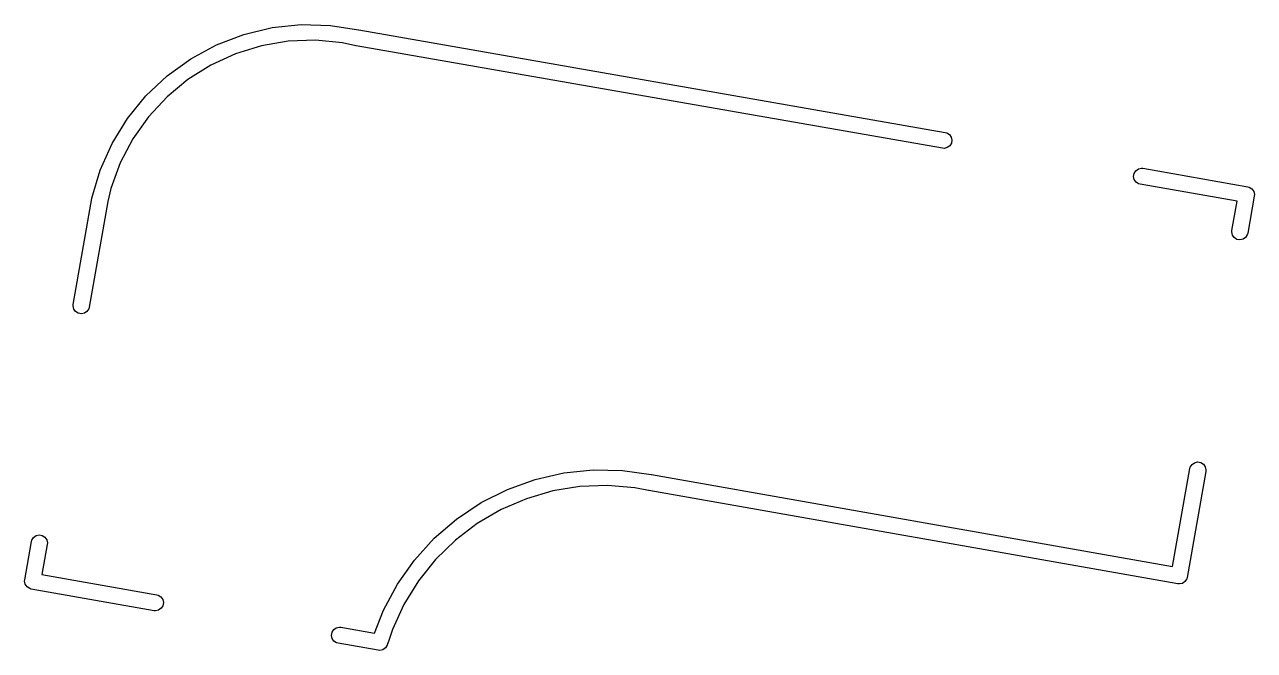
# Model space of a CAD drawing. Extents: x 2.6 to 14.1, y -9.2 to -3.9.
# Drawn here: x 6.8108 to 7.2614, y -5.5662 to -5.3371 of the extents above; entities that cross this region are included whole.
import ezdxf

# ---------------------------------------------------------------- set-up
doc = ezdxf.new("R2010")
doc.units = 0
doc.header["$MEASUREMENT"] = 0
doc.layers.add('BLACK', color=7, linetype='CONTINUOUS')

msp = doc.modelspace()

# ---------------------------------------------------------------- linework, layer by layer
at = {"layer": 'BLACK', "linetype": 'CONTINUOUS'}
for p, q in [((6.89107, -5.34068), (6.90148, -5.3382)), ((6.90148, -5.3382), (6.91212, -5.33711)), ((6.91212, -5.33711), (6.92282, -5.33741)), ((6.92282, -5.33741), (6.93313, -5.33906)), ((6.93313, -5.33906), (6.93323, -5.33907)), ((6.93323, -5.33907), (7.1481, -5.37655)), ((6.88108, -5.34449), (6.89107, -5.34068)), ((6.90737, -5.34319), (6.89757, -5.34486)), ((6.91731, -5.34282), (6.90737, -5.34319)), ((6.92722, -5.34375), (6.91731, -5.34282)), ((6.93207, -5.34486), (6.92722, -5.34375)), ((6.87167, -5.34958), (6.88108, -5.34449)), ((6.88806, -5.34779), (6.87902, -5.35193)), ((6.89757, -5.34486), (6.88806, -5.34779)), ((6.9321, -5.34485), (6.93207, -5.34486)), ((6.93207, -5.34486), (6.93207, -5.34486)), ((6.93222, -5.34489), (6.9321, -5.34485)), ((7.14708, -5.38237), (6.93222, -5.34489)), ((6.863, -5.35585), (6.87167, -5.34958)), ((6.87902, -5.35193), (6.8706, -5.35723)), ((6.85522, -5.3632), (6.863, -5.35585)), ((6.8706, -5.35723), (6.86293, -5.36357)), ((6.84847, -5.3715), (6.85522, -5.3632)), ((6.86293, -5.36357), (6.85617, -5.37086)), ((6.85617, -5.37086), (6.85041, -5.37898)), ((6.84287, -5.38061), (6.84847, -5.3715)), ((6.85041, -5.37898), (6.84576, -5.38777)), ((7.1481, -5.37655), (7.14865, -5.37671)), ((7.14865, -5.37671), (7.14963, -5.37733)), ((7.14963, -5.37733), (7.15029, -5.37827)), ((7.15029, -5.37827), (7.15054, -5.37939)), ((7.15054, -5.37939), (7.15034, -5.38053)), ((6.83849, -5.39038), (6.84287, -5.38061)), ((7.14766, -5.38242), (7.14708, -5.38237)), ((7.14878, -5.38216), (7.14766, -5.38242)), ((7.14973, -5.3815), (7.14878, -5.38216)), ((7.15034, -5.38053), (7.14973, -5.3815)), ((6.84576, -5.38777), (6.8423, -5.3971)), ((6.83544, -5.40063), (6.83849, -5.39038)), ((7.21707, -5.3927), (7.21727, -5.39157)), ((7.21732, -5.39382), (7.21707, -5.3927)), ((7.21727, -5.39157), (7.21789, -5.39059)), ((7.21789, -5.39059), (7.21884, -5.38993)), ((7.21884, -5.38993), (7.21996, -5.38968)), ((7.21996, -5.38968), (7.22054, -5.38973)), ((7.22054, -5.38973), (7.25892, -5.3965)), ((6.8423, -5.3971), (6.84121, -5.40187)), ((7.21798, -5.39477), (7.21732, -5.39382)), ((7.21895, -5.39539), (7.21798, -5.39477)), ((7.21951, -5.39554), (7.21895, -5.39539)), ((7.25499, -5.4018), (7.21951, -5.39554)), ((7.25892, -5.3965), (7.25948, -5.39665)), ((7.25948, -5.39665), (7.26045, -5.39727)), ((7.26045, -5.39727), (7.26111, -5.39821)), ((7.26111, -5.39821), (7.26136, -5.39934)), ((6.82857, -5.43955), (6.83541, -5.40077)), ((6.84121, -5.40187), (6.83439, -5.44057)), ((6.83541, -5.40077), (6.83544, -5.40066)), ((6.83544, -5.40066), (6.83544, -5.40063)), ((7.25311, -5.41246), (7.25499, -5.4018)), ((7.26132, -5.39992), (7.25892, -5.41349)), ((7.26136, -5.39934), (7.26132, -5.39992)), ((7.25306, -5.41304), (7.25311, -5.41246)), ((7.25331, -5.41416), (7.25306, -5.41304)), ((7.25397, -5.41511), (7.25331, -5.41416)), ((7.25495, -5.41573), (7.25397, -5.41511)), ((7.25608, -5.41593), (7.25495, -5.41573)), ((7.25721, -5.41568), (7.25608, -5.41593)), ((7.25815, -5.41502), (7.25721, -5.41568)), ((7.25877, -5.41404), (7.25815, -5.41502)), ((7.25892, -5.41349), (7.25877, -5.41404)), ((6.82853, -5.44012), (6.82857, -5.43955)), ((6.82878, -5.44125), (6.82853, -5.44012)), ((6.82944, -5.44219), (6.82878, -5.44125)), ((6.83041, -5.44281), (6.82944, -5.44219)), ((6.83154, -5.44301), (6.83041, -5.44281)), ((6.83267, -5.44276), (6.83154, -5.44301)), ((6.83361, -5.4421), (6.83267, -5.44276)), ((6.83423, -5.44113), (6.83361, -5.4421)), ((6.83439, -5.44057), (6.83423, -5.44113)), ((7.23944, -5.49751), (7.24057, -5.49726)), ((7.24057, -5.49726), (7.2417, -5.49746)), ((6.99779, -5.50361), (7.00832, -5.50123)), ((7.00832, -5.50123), (7.01906, -5.50014)), ((7.01906, -5.50014), (7.02985, -5.50037)), ((7.02985, -5.50037), (7.04038, -5.50189)), ((7.04038, -5.50189), (7.04045, -5.50189)), ((7.04045, -5.50189), (7.2314, -5.53556)), ((7.2314, -5.53556), (7.23773, -5.4997)), ((7.24354, -5.50072), (7.23671, -5.5395)), ((7.23773, -5.4997), (7.23788, -5.49914)), ((7.23788, -5.49914), (7.2385, -5.49817)), ((7.2385, -5.49817), (7.23944, -5.49751)), ((7.2417, -5.49746), (7.24268, -5.49808)), ((7.24268, -5.49808), (7.24334, -5.49902)), ((7.24334, -5.49902), (7.24359, -5.50015)), ((7.24359, -5.50015), (7.24354, -5.50072)), ((6.98763, -5.50727), (6.99779, -5.50361)), ((7.01425, -5.50624), (7.00429, -5.50787)), ((7.02434, -5.50583), (7.01425, -5.50624)), ((7.0344, -5.50666), (7.02434, -5.50583)), ((6.97799, -5.51213), (6.98763, -5.50727)), ((6.9946, -5.5107), (6.98533, -5.51469)), ((7.00429, -5.50787), (6.9946, -5.5107)), ((7.03934, -5.50769), (7.0344, -5.50666)), ((7.03936, -5.50769), (7.03934, -5.50769)), ((7.03934, -5.50769), (7.03934, -5.50769)), ((7.03943, -5.50771), (7.03936, -5.50769)), ((7.23328, -5.54189), (7.03943, -5.50771)), ((6.96902, -5.51814), (6.97799, -5.51213)), ((6.98533, -5.51469), (6.97661, -5.51978)), ((6.96084, -5.52519), (6.96902, -5.51814)), ((6.97661, -5.51978), (6.96858, -5.52589)), ((6.81403, -5.52487), (6.81497, -5.52421)), ((6.81497, -5.52421), (6.8161, -5.52396)), ((6.8161, -5.52396), (6.81723, -5.52416)), ((6.81723, -5.52416), (6.81821, -5.52477)), ((6.81079, -5.54035), (6.81326, -5.52639)), ((6.81326, -5.52639), (6.81341, -5.52584)), ((6.81341, -5.52584), (6.81403, -5.52487)), ((6.81907, -5.52742), (6.81712, -5.53847)), ((6.81821, -5.52477), (6.81887, -5.52572)), ((6.81887, -5.52572), (6.81912, -5.52684)), ((6.81912, -5.52684), (6.81907, -5.52742)), ((6.95359, -5.53319), (6.96084, -5.52519)), ((6.96858, -5.52589), (6.96135, -5.53294)), ((6.94736, -5.54201), (6.95359, -5.53319)), ((6.96135, -5.53294), (6.95504, -5.54082)), ((6.81075, -5.54093), (6.81079, -5.54035)), ((6.811, -5.54205), (6.81075, -5.54093)), ((6.81166, -5.543), (6.811, -5.54205)), ((6.81712, -5.53847), (6.85919, -5.54589)), ((6.94226, -5.55152), (6.94736, -5.54201)), ((6.95504, -5.54082), (6.94973, -5.5494)), ((7.23386, -5.54193), (7.23328, -5.54189)), ((7.23499, -5.54169), (7.23386, -5.54193)), ((7.23593, -5.54102), (7.23499, -5.54169)), ((7.23655, -5.54005), (7.23593, -5.54102)), ((7.23671, -5.5395), (7.23655, -5.54005)), ((6.81263, -5.54362), (6.81166, -5.543)), ((6.81319, -5.54377), (6.81263, -5.54362)), ((6.85817, -5.5517), (6.81319, -5.54377)), ((6.85919, -5.54589), (6.85975, -5.54604)), ((6.85975, -5.54604), (6.86072, -5.54666)), ((6.86072, -5.54666), (6.86138, -5.54761)), ((6.85987, -5.5515), (6.85874, -5.55175)), ((6.86081, -5.55084), (6.85987, -5.5515)), ((6.86143, -5.54987), (6.86081, -5.55084)), ((6.86138, -5.54761), (6.86163, -5.54873)), ((6.86163, -5.54873), (6.86143, -5.54987)), ((6.93898, -5.55996), (6.94226, -5.55152)), ((6.94973, -5.5494), (6.94551, -5.55857)), ((6.85874, -5.55175), (6.85817, -5.5517)), ((6.92319, -5.56076), (6.92339, -5.55962)), ((6.92339, -5.55962), (6.92401, -5.55865)), ((6.92401, -5.55865), (6.92495, -5.55799)), ((6.92495, -5.55799), (6.92608, -5.55774)), ((6.92608, -5.55774), (6.92665, -5.55778)), ((6.92665, -5.55778), (6.93898, -5.55996)), ((6.94551, -5.55857), (6.94398, -5.56338)), ((6.92344, -5.56188), (6.92319, -5.56076)), ((6.9241, -5.56282), (6.92344, -5.56188)), ((6.92507, -5.56344), (6.9241, -5.56282)), ((6.92563, -5.5636), (6.92507, -5.56344)), ((6.94036, -5.5662), (6.92563, -5.5636)), ((6.94363, -5.56436), (6.94301, -5.56533)), ((6.94374, -5.56371), (6.94363, -5.56436)), ((6.94398, -5.56338), (6.94374, -5.56371)), ((6.94398, -5.56338), (6.94398, -5.56338)), ((6.94094, -5.56624), (6.94036, -5.5662)), ((6.94206, -5.56599), (6.94094, -5.56624)), ((6.94301, -5.56533), (6.94206, -5.56599))]:
    msp.add_line(p, q, dxfattribs=at)

doc.saveas('drawing.dxf')
